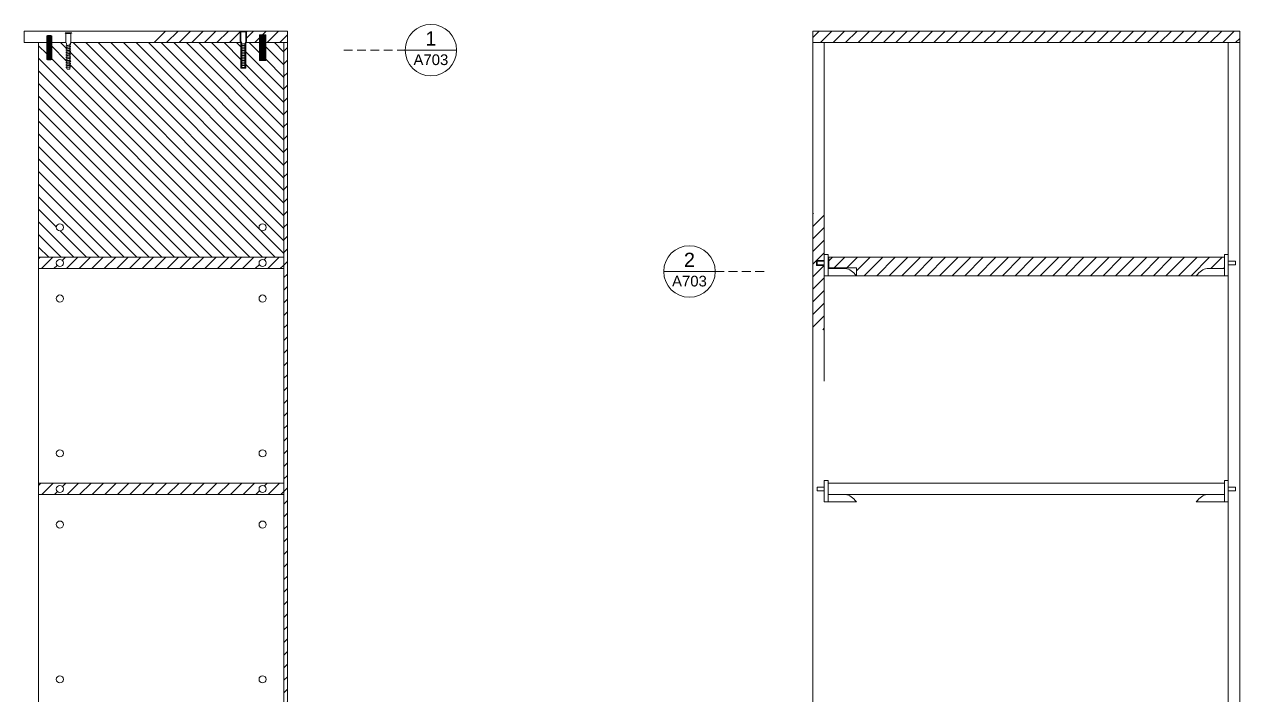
# Model space of a CAD drawing. Header units: inches. Extents: x 284 to 1896, y 202 to 1902.
# Drawn here: x 1463.5 to 1634.4, y 1559.9 to 1654.1 of the extents above; entities that cross this region are included whole.
import ezdxf
from ezdxf.enums import TextEntityAlignment as Align

# ---------------------------------------------------------------- set-up
doc = ezdxf.new("R2010")
doc.units = ezdxf.units.IN
doc.header["$MEASUREMENT"] = 0
doc.linetypes.add('DASHED2', pattern=[0.375, 0.25, -0.125])
doc.layers.get('0').update_dxf_attribs({"lineweight": 20})
for name, color, linetype, lineweight in [('A-ANNO-SYMB', 3, 'Continuous', 18), ('MARCATURA', 111, 'Continuous', 20), ('RETINI', 2, 'Continuous', 13), ('RIMARCATURA', 111, 'Continuous', 20), ('Viti', 4, 'Continuous', 18)]:
    doc.layers.add(name, color=color, linetype=linetype, lineweight=lineweight)
doc.styles.get("Standard").update_dxf_attribs({"font": 'Arial.ttf'})

# ---------------------------------------------------------------- blocks, each defined once
blk = doc.blocks.new('*U5')
blk.add_lwpolyline([(0, 0), (0, 0.15), (0.05, 0), (0.12, -0.4), (0.13, -0.55), (0.07, -0.4), (0, 0)])
blk = doc.blocks.new('*U6')
at = {"color": 0, "linetype": 'ByBlock', "lineweight": -2, "transparency": 16777216}
for p in [(42.38, 270.66), (42.62, 270.66), (42.85, 270.66), (43.09, 270.66), (43.32, 270.66), (43.56, 270.66), (43.79, 270.66), (44.03, 270.66), (44.26, 270.66), (44.5, 270.66), (44.73, 270.66), (44.97, 270.66), (45.2, 270.66), (45.44, 270.66)]:
    blk.add_blockref('*U5', p, dxfattribs=at)
blk = doc.blocks.new('100214')
for p, q in [((40.13, 270.93), (40.13, 269.99)), ((40.15, 270.93), (40.23, 270.81)), ((40.23, 270.11), (40.15, 269.99)), ((40.23, 270.81), (40.23, 270.11)), ((40.23, 270.81), (41.51, 270.81)), ((40.23, 270.11), (41.51, 270.11)), ((41.78, 270.68), (41.55, 270.8)), ((41.86, 270.24), (41.55, 270.12)), ((41.87, 270.66), (42, 270.66)), ((42.07, 270.26), (41.95, 270.26)), ((42, 270.66), (42.06, 270.66)), ((42.14, 270.26), (42.07, 270.26)), ((42.11, 270.66), (42.3, 270.66)), ((42.37, 270.26), (42.19, 270.26)), ((42.35, 270.66), (42.53, 270.66)), ((42.61, 270.26), (42.42, 270.26)), ((42.58, 270.66), (42.77, 270.66)), ((42.84, 270.26), (42.66, 270.26)), ((42.82, 270.66), (43.01, 270.66)), ((43.08, 270.26), (42.89, 270.26)), ((43.06, 270.66), (43.24, 270.66)), ((43.31, 270.26), (43.13, 270.26)), ((43.29, 270.66), (43.48, 270.66)), ((43.55, 270.26), (43.36, 270.26)), ((43.53, 270.66), (43.71, 270.66)), ((43.78, 270.26), (43.6, 270.26)), ((43.76, 270.66), (43.95, 270.66)), ((44.02, 270.26), (43.83, 270.26)), ((44, 270.66), (44.18, 270.66)), ((44.25, 270.26), (44.07, 270.26)), ((44.23, 270.66), (44.42, 270.66)), ((44.49, 270.26), (44.3, 270.26)), ((44.47, 270.66), (44.65, 270.66)), ((44.72, 270.26), (44.54, 270.26)), ((44.7, 270.66), (44.89, 270.66)), ((44.96, 270.26), (44.77, 270.26)), ((44.94, 270.66), (45.18, 270.66)), ((45.18, 270.26), (45.01, 270.26)), ((45.23, 270.61), (45.23, 270.31))]:
    blk.add_line(p, q)
for centre, radius, start, end in [((40.14, 270.93), 0.01, 33.6901, 180), ((40.14, 269.99), 0.01, 180, 326.3099), ((41.51, 270.71), 0.1, 63.1876, 90), ((41.51, 270.21), 0.1, 270, 292.1621), ((41.87, 270.86), 0.2, 243.1876, 256.986), ((41.94, 270.06), 0.2, 100.2129, 112.1621), ((45.18, 270.61), 0.05, 360, 90), ((45.18, 270.31), 0.05, 270, 0)]:
    blk.add_arc(centre, radius, start, end)
blk.add_blockref('*U6', (-0.55, 0))

msp = doc.modelspace()

# ---------------------------------------------------------------- hatches: boundary and pattern name
at = {"layer": 'RETINI'}
h = msp.add_hatch(dxfattribs=at)
h.set_pattern_fill('ANSI31', color=256, scale=10)
h.paths.add_polyline_path([(1493.88, 1653.08), (1481.71, 1653.08), (1481.71, 1651.48), (1493.88, 1651.48)])
h = msp.add_hatch(dxfattribs=at)
h.set_pattern_fill('ANSI31', color=256, scale=10)
h.paths.add_polyline_path([(1500.53, 1653.08), (1494.84, 1653.08), (1494.78, 1652.98), (1494.78, 1651.7), (1494.71, 1651.48), (1496.58, 1651.48), (1496.58, 1652.58), (1497.48, 1652.58), (1497.48, 1651.48), (1500.53, 1651.48)])
h = msp.add_hatch(dxfattribs=at)
h.set_pattern_fill('ANSI31', color=256, scale=10)
h.paths.add_polyline_path([(1634.4, 1653.08), (1574.4, 1653.08), (1574.4, 1651.48), (1576, 1651.48), (1634.4, 1651.48)])
h = msp.add_hatch(dxfattribs=at)
h.set_pattern_fill('ANSI31', color=256, scale=10)
edge = h.paths.add_edge_path(flags=17)
edge.add_line((1500.03, 1651.48), (1497.48, 1651.48))
edge.add_line((1497.48, 1651.48), (1497.48, 1648.98))
edge.add_line((1497.48, 1648.98), (1496.58, 1648.98))
edge.add_line((1496.58, 1648.98), (1496.58, 1651.48))
edge.add_line((1496.58, 1651.48), (1494.71, 1651.48))
edge.add_line((1494.71, 1651.48), (1494.68, 1651.38))
edge.add_line((1494.68, 1651.38), (1494.68, 1647.88))
edge.add_line((1494.68, 1647.88), (1493.98, 1647.88))
edge.add_line((1493.98, 1647.88), (1493.98, 1651.38))
edge.add_line((1493.98, 1651.38), (1493.95, 1651.48))
edge.add_line((1493.95, 1651.48), (1470.09, 1651.48))
edge.add_line((1470.09, 1651.48), (1469.95, 1651.21))
edge.add_arc((1470.13, 1651.12), 0.2, 153.1876, 166.986)
edge.add_line((1469.93, 1651.16), (1470.08, 1651.16))
edge.add_line((1470.08, 1651.16), (1469.93, 1651.11))
edge.add_line((1469.93, 1651.11), (1469.93, 1650.93))
edge.add_line((1469.93, 1650.93), (1470.08, 1650.93))
edge.add_line((1470.08, 1650.93), (1469.93, 1650.88))
edge.add_line((1469.93, 1650.88), (1469.93, 1650.69))
edge.add_line((1469.93, 1650.69), (1470.08, 1650.69))
edge.add_line((1470.08, 1650.69), (1469.93, 1650.64))
edge.add_line((1469.93, 1650.64), (1469.93, 1650.46))
edge.add_line((1469.93, 1650.46), (1470.08, 1650.46))
edge.add_line((1470.08, 1650.46), (1469.93, 1650.41))
edge.add_line((1469.93, 1650.41), (1469.93, 1650.22))
edge.add_line((1469.93, 1650.22), (1470.08, 1650.22))
edge.add_line((1470.08, 1650.22), (1469.93, 1650.17))
edge.add_line((1469.93, 1650.17), (1469.93, 1649.99))
edge.add_line((1469.93, 1649.99), (1470.08, 1649.99))
edge.add_line((1470.08, 1649.99), (1469.93, 1649.94))
edge.add_line((1469.93, 1649.94), (1469.93, 1649.75))
edge.add_line((1469.93, 1649.75), (1470.08, 1649.75))
edge.add_line((1470.08, 1649.75), (1469.93, 1649.7))
edge.add_line((1469.93, 1649.7), (1469.93, 1649.52))
edge.add_line((1469.93, 1649.52), (1470.08, 1649.51))
edge.add_line((1470.08, 1649.51), (1469.93, 1649.47))
edge.add_line((1469.93, 1649.47), (1469.93, 1649.28))
edge.add_line((1469.93, 1649.28), (1470.08, 1649.28))
edge.add_line((1470.08, 1649.28), (1469.93, 1649.23))
edge.add_line((1469.93, 1649.23), (1469.93, 1649.05))
edge.add_line((1469.93, 1649.05), (1470.08, 1649.04))
edge.add_line((1470.08, 1649.04), (1469.93, 1649))
edge.add_line((1469.93, 1649), (1469.93, 1648.81))
edge.add_line((1469.93, 1648.81), (1470.08, 1648.81))
edge.add_line((1470.08, 1648.81), (1469.93, 1648.76))
edge.add_line((1469.93, 1648.76), (1469.93, 1648.58))
edge.add_line((1469.93, 1648.58), (1470.08, 1648.57))
edge.add_line((1470.08, 1648.57), (1469.93, 1648.53))
edge.add_line((1469.93, 1648.53), (1469.93, 1648.34))
edge.add_line((1469.93, 1648.34), (1470.08, 1648.34))
edge.add_line((1470.08, 1648.34), (1469.93, 1648.29))
edge.add_line((1469.93, 1648.29), (1469.93, 1648.1))
edge.add_line((1469.93, 1648.1), (1470.08, 1648.1))
edge.add_line((1470.08, 1648.1), (1469.93, 1648.05))
edge.add_line((1469.93, 1648.05), (1469.93, 1647.76))
edge.add_line((1469.93, 1647.76), (1469.53, 1647.76))
edge.add_line((1469.53, 1647.76), (1469.53, 1647.98))
edge.add_line((1469.53, 1647.98), (1469.38, 1647.98))
edge.add_line((1469.38, 1647.98), (1469.53, 1648.03))
edge.add_line((1469.53, 1648.03), (1469.53, 1648.22))
edge.add_line((1469.53, 1648.22), (1469.38, 1648.21))
edge.add_line((1469.38, 1648.21), (1469.53, 1648.27))
edge.add_line((1469.53, 1648.27), (1469.53, 1648.45))
edge.add_line((1469.53, 1648.45), (1469.38, 1648.45))
edge.add_line((1469.38, 1648.45), (1469.53, 1648.5))
edge.add_line((1469.53, 1648.5), (1469.53, 1648.69))
edge.add_line((1469.53, 1648.69), (1469.38, 1648.68))
edge.add_line((1469.38, 1648.68), (1469.53, 1648.74))
edge.add_line((1469.53, 1648.74), (1469.53, 1648.92))
edge.add_line((1469.53, 1648.92), (1469.38, 1648.92))
edge.add_line((1469.38, 1648.92), (1469.53, 1648.97))
edge.add_line((1469.53, 1648.97), (1469.53, 1649.16))
edge.add_line((1469.53, 1649.16), (1469.38, 1649.15))
edge.add_line((1469.38, 1649.15), (1469.53, 1649.21))
edge.add_line((1469.53, 1649.21), (1469.53, 1649.39))
edge.add_line((1469.53, 1649.39), (1469.38, 1649.39))
edge.add_line((1469.38, 1649.39), (1469.53, 1649.44))
edge.add_line((1469.53, 1649.44), (1469.53, 1649.63))
edge.add_line((1469.53, 1649.63), (1469.38, 1649.62))
edge.add_line((1469.38, 1649.62), (1469.53, 1649.68))
edge.add_line((1469.53, 1649.68), (1469.53, 1649.87))
edge.add_line((1469.53, 1649.87), (1469.38, 1649.86))
edge.add_line((1469.38, 1649.86), (1469.53, 1649.92))
edge.add_line((1469.53, 1649.92), (1469.53, 1650.1))
edge.add_line((1469.53, 1650.1), (1469.38, 1650.1))
edge.add_line((1469.38, 1650.1), (1469.53, 1650.15))
edge.add_line((1469.53, 1650.15), (1469.53, 1650.34))
edge.add_line((1469.53, 1650.34), (1469.38, 1650.33))
edge.add_line((1469.38, 1650.33), (1469.53, 1650.39))
edge.add_line((1469.53, 1650.39), (1469.53, 1650.57))
edge.add_line((1469.53, 1650.57), (1469.38, 1650.57))
edge.add_line((1469.38, 1650.57), (1469.53, 1650.62))
edge.add_line((1469.53, 1650.62), (1469.53, 1650.81))
edge.add_line((1469.53, 1650.81), (1469.38, 1650.8))
edge.add_line((1469.38, 1650.8), (1469.53, 1650.86))
edge.add_line((1469.53, 1650.86), (1469.53, 1650.92))
edge.add_line((1469.53, 1650.92), (1469.53, 1651.04))
edge.add_line((1469.53, 1651.04), (1469.38, 1651.04))
edge.add_line((1469.38, 1651.04), (1469.53, 1651.09))
edge.add_arc((1469.33, 1651.05), 0.2, 10.2129, 22.1621)
edge.add_line((1469.51, 1651.13), (1469.37, 1651.48))
edge.add_line((1469.37, 1651.48), (1467.38, 1651.48))
edge.add_line((1467.38, 1651.48), (1467.38, 1649.13))
edge.add_spline(control_points=[(1467.38, 1649.18), (1467.38, 1649.13), (1467.32, 1649.08), (1467.28, 1649.08)], knot_values=[0, 0, 0, 0, 0.142721, 0.142721, 0.142721, 0.142721], degree=3, periodic=0)
edge.add_line((1467.28, 1649.08), (1466.73, 1649.08))
edge.add_spline(control_points=[(1466.78, 1649.08), (1466.73, 1649.08), (1466.68, 1649.13), (1466.68, 1649.18)], knot_values=[0, 0, 0, 0, 0.141433, 0.141433, 0.141433, 0.141433], degree=3, periodic=0)
edge.add_line((1466.68, 1649.18), (1466.68, 1651.48))
edge.add_line((1466.68, 1651.48), (1465.53, 1651.48))
edge.add_line((1465.53, 1651.48), (1465.53, 1621.33))
edge.add_line((1465.53, 1621.33), (1500.03, 1621.33))
edge.add_line((1500.03, 1621.33), (1500.03, 1651.48))
h.paths.add_polyline_path([(1497.53, 1625.53, -1), (1496.53, 1625.53, -1)], flags=0)
h.paths.add_polyline_path([(1469.03, 1625.53, -1), (1468.03, 1625.53, -1)], flags=0)
edge = h.paths.add_edge_path(flags=17)
edge.add_line((1500.03, 1651.48), (1497.48, 1651.48))
edge.add_line((1497.48, 1651.48), (1497.48, 1648.98))
edge.add_line((1497.48, 1648.98), (1496.58, 1648.98))
edge.add_line((1496.58, 1648.98), (1496.58, 1651.48))
edge.add_line((1496.58, 1651.48), (1494.71, 1651.48))
edge.add_line((1494.71, 1651.48), (1494.68, 1651.38))
edge.add_line((1494.68, 1651.38), (1494.68, 1647.88))
edge.add_line((1494.68, 1647.88), (1493.98, 1647.88))
edge.add_line((1493.98, 1647.88), (1493.98, 1651.38))
edge.add_line((1493.98, 1651.38), (1493.95, 1651.48))
edge.add_line((1493.95, 1651.48), (1470.08, 1651.48))
edge.add_arc((1469.98, 1651.49), 0.1, 333.1876, 357.5642, ccw=False)
edge.add_line((1470.07, 1651.44), (1469.95, 1651.21))
edge.add_arc((1470.13, 1651.12), 0.2, 153.1876, 166.986)
edge.add_line((1469.93, 1651.16), (1470.08, 1651.16))
edge.add_line((1470.08, 1651.16), (1469.93, 1651.11))
edge.add_line((1469.93, 1651.11), (1469.93, 1650.99))
edge.add_line((1469.93, 1650.99), (1469.93, 1650.93))
edge.add_line((1469.93, 1650.93), (1470.08, 1650.93))
edge.add_line((1470.08, 1650.93), (1469.93, 1650.88))
edge.add_line((1469.93, 1650.88), (1469.93, 1650.69))
edge.add_line((1469.93, 1650.69), (1470.08, 1650.69))
edge.add_line((1470.08, 1650.69), (1469.93, 1650.64))
edge.add_line((1469.93, 1650.64), (1469.93, 1650.46))
edge.add_line((1469.93, 1650.46), (1470.08, 1650.46))
edge.add_line((1470.08, 1650.46), (1469.93, 1650.41))
edge.add_line((1469.93, 1650.41), (1469.93, 1650.22))
edge.add_line((1469.93, 1650.22), (1470.08, 1650.22))
edge.add_line((1470.08, 1650.22), (1469.93, 1650.17))
edge.add_line((1469.93, 1650.17), (1469.93, 1649.99))
edge.add_line((1469.93, 1649.99), (1470.08, 1649.99))
edge.add_line((1470.08, 1649.99), (1469.93, 1649.94))
edge.add_line((1469.93, 1649.94), (1469.93, 1649.75))
edge.add_line((1469.93, 1649.75), (1470.08, 1649.75))
edge.add_line((1470.08, 1649.75), (1469.93, 1649.7))
edge.add_line((1469.93, 1649.7), (1469.93, 1649.52))
edge.add_line((1469.93, 1649.52), (1470.08, 1649.51))
edge.add_line((1470.08, 1649.51), (1469.93, 1649.47))
edge.add_line((1469.93, 1649.47), (1469.93, 1649.28))
edge.add_line((1469.93, 1649.28), (1470.08, 1649.28))
edge.add_line((1470.08, 1649.28), (1469.93, 1649.23))
edge.add_line((1469.93, 1649.23), (1469.93, 1649.05))
edge.add_line((1469.93, 1649.05), (1470.08, 1649.04))
edge.add_line((1470.08, 1649.04), (1469.93, 1649))
edge.add_line((1469.93, 1649), (1469.93, 1648.81))
edge.add_line((1469.93, 1648.81), (1470.08, 1648.81))
edge.add_line((1470.08, 1648.81), (1469.93, 1648.76))
edge.add_line((1469.93, 1648.76), (1469.93, 1648.58))
edge.add_line((1469.93, 1648.58), (1470.08, 1648.57))
edge.add_line((1470.08, 1648.57), (1469.93, 1648.53))
edge.add_line((1469.93, 1648.53), (1469.93, 1648.34))
edge.add_line((1469.93, 1648.34), (1470.08, 1648.34))
edge.add_line((1470.08, 1648.34), (1469.93, 1648.29))
edge.add_line((1469.93, 1648.29), (1469.93, 1648.1))
edge.add_line((1469.93, 1648.1), (1470.08, 1648.1))
edge.add_line((1470.08, 1648.1), (1469.93, 1648.05))
edge.add_line((1469.93, 1648.05), (1469.93, 1647.81))
edge.add_arc((1469.88, 1647.81), 0.05, -90, 0, ccw=False)
edge.add_line((1469.88, 1647.76), (1469.58, 1647.76))
edge.add_arc((1469.58, 1647.81), 0.05, 180, 270, ccw=False)
edge.add_line((1469.53, 1647.81), (1469.53, 1647.98))
edge.add_line((1469.53, 1647.98), (1469.38, 1647.98))
edge.add_line((1469.38, 1647.98), (1469.53, 1648.03))
edge.add_line((1469.53, 1648.03), (1469.53, 1648.22))
edge.add_line((1469.53, 1648.22), (1469.38, 1648.21))
edge.add_line((1469.38, 1648.21), (1469.53, 1648.27))
edge.add_line((1469.53, 1648.27), (1469.53, 1648.45))
edge.add_line((1469.53, 1648.45), (1469.38, 1648.45))
edge.add_line((1469.38, 1648.45), (1469.53, 1648.5))
edge.add_line((1469.53, 1648.5), (1469.53, 1648.69))
edge.add_line((1469.53, 1648.69), (1469.38, 1648.68))
edge.add_line((1469.38, 1648.68), (1469.53, 1648.74))
edge.add_line((1469.53, 1648.74), (1469.53, 1648.92))
edge.add_line((1469.53, 1648.92), (1469.38, 1648.92))
edge.add_line((1469.38, 1648.92), (1469.53, 1648.97))
edge.add_line((1469.53, 1648.97), (1469.53, 1649.16))
edge.add_line((1469.53, 1649.16), (1469.38, 1649.15))
edge.add_line((1469.38, 1649.15), (1469.53, 1649.21))
edge.add_line((1469.53, 1649.21), (1469.53, 1649.39))
edge.add_line((1469.53, 1649.39), (1469.38, 1649.39))
edge.add_line((1469.38, 1649.39), (1469.53, 1649.44))
edge.add_line((1469.53, 1649.44), (1469.53, 1649.63))
edge.add_line((1469.53, 1649.63), (1469.38, 1649.62))
edge.add_line((1469.38, 1649.62), (1469.53, 1649.68))
edge.add_line((1469.53, 1649.68), (1469.53, 1649.87))
edge.add_line((1469.53, 1649.87), (1469.38, 1649.86))
edge.add_line((1469.38, 1649.86), (1469.53, 1649.92))
edge.add_line((1469.53, 1649.92), (1469.53, 1650.1))
edge.add_line((1469.53, 1650.1), (1469.38, 1650.1))
edge.add_line((1469.38, 1650.1), (1469.53, 1650.15))
edge.add_line((1469.53, 1650.15), (1469.53, 1650.34))
edge.add_line((1469.53, 1650.34), (1469.38, 1650.33))
edge.add_line((1469.38, 1650.33), (1469.53, 1650.39))
edge.add_line((1469.53, 1650.39), (1469.53, 1650.57))
edge.add_line((1469.53, 1650.57), (1469.38, 1650.57))
edge.add_line((1469.38, 1650.57), (1469.53, 1650.62))
edge.add_line((1469.53, 1650.62), (1469.53, 1650.81))
edge.add_line((1469.53, 1650.81), (1469.38, 1650.8))
edge.add_line((1469.38, 1650.8), (1469.53, 1650.86))
edge.add_line((1469.53, 1650.86), (1469.53, 1650.92))
edge.add_line((1469.53, 1650.92), (1469.53, 1651.04))
edge.add_line((1469.53, 1651.04), (1469.38, 1651.04))
edge.add_line((1469.38, 1651.04), (1469.53, 1651.09))
edge.add_arc((1469.33, 1651.05), 0.2, 10.2129, 22.1621)
edge.add_line((1469.51, 1651.13), (1469.37, 1651.48))
edge.add_line((1469.37, 1651.48), (1467.38, 1651.48))
edge.add_line((1467.38, 1651.48), (1467.38, 1649.18))
edge.add_spline(control_points=[(1467.38, 1649.18), (1467.38, 1649.13), (1467.32, 1649.08), (1467.28, 1649.08)], knot_values=[0, 0, 0, 0, 0.142721, 0.142721, 0.142721, 0.142721], degree=3, periodic=0)
edge.add_line((1467.28, 1649.08), (1466.78, 1649.08))
edge.add_spline(control_points=[(1466.78, 1649.08), (1466.73, 1649.08), (1466.68, 1649.13), (1466.68, 1649.18)], knot_values=[0, 0, 0, 0, 0.141433, 0.141433, 0.141433, 0.141433], degree=3, periodic=0)
edge.add_line((1466.68, 1649.18), (1466.68, 1651.48))
edge.add_line((1466.68, 1651.48), (1465.53, 1651.48))
edge.add_line((1465.53, 1651.48), (1465.53, 1621.33))
edge.add_line((1465.53, 1621.33), (1500.03, 1621.33))
edge.add_line((1500.03, 1621.33), (1500.03, 1651.48))
edge = h.paths.add_edge_path(flags=0)
edge.add_line((1500.03, 1651.48), (1497.48, 1651.48))
edge.add_line((1497.48, 1651.48), (1497.48, 1648.98))
edge.add_line((1497.48, 1648.98), (1496.58, 1648.98))
edge.add_line((1496.58, 1648.98), (1496.58, 1651.48))
edge.add_line((1496.58, 1651.48), (1494.71, 1651.48))
edge.add_line((1494.71, 1651.48), (1494.68, 1651.38))
edge.add_line((1494.68, 1651.38), (1494.68, 1647.88))
edge.add_line((1494.68, 1647.88), (1493.98, 1647.88))
edge.add_line((1493.98, 1647.88), (1493.98, 1651.38))
edge.add_line((1493.98, 1651.38), (1493.95, 1651.48))
edge.add_line((1493.95, 1651.48), (1470.08, 1651.48))
edge.add_arc((1469.98, 1651.49), 0.1, 333.1876, 357.5642, ccw=False)
edge.add_line((1470.07, 1651.44), (1469.95, 1651.21))
edge.add_arc((1470.13, 1651.12), 0.2, 153.1876, 166.986)
edge.add_line((1469.93, 1651.16), (1470.08, 1651.16))
edge.add_line((1470.08, 1651.16), (1469.93, 1651.11))
edge.add_line((1469.93, 1651.11), (1469.93, 1650.93))
edge.add_line((1469.93, 1650.93), (1470.08, 1650.93))
edge.add_line((1470.08, 1650.93), (1469.93, 1650.88))
edge.add_line((1469.93, 1650.88), (1469.93, 1650.69))
edge.add_line((1469.93, 1650.69), (1470.08, 1650.69))
edge.add_line((1470.08, 1650.69), (1469.93, 1650.64))
edge.add_line((1469.93, 1650.64), (1469.93, 1650.46))
edge.add_line((1469.93, 1650.46), (1470.08, 1650.46))
edge.add_line((1470.08, 1650.46), (1469.93, 1650.41))
edge.add_line((1469.93, 1650.41), (1469.93, 1650.22))
edge.add_line((1469.93, 1650.22), (1470.08, 1650.22))
edge.add_line((1470.08, 1650.22), (1469.93, 1650.17))
edge.add_line((1469.93, 1650.17), (1469.93, 1649.99))
edge.add_line((1469.93, 1649.99), (1470.08, 1649.99))
edge.add_line((1470.08, 1649.99), (1469.93, 1649.94))
edge.add_line((1469.93, 1649.94), (1469.93, 1649.75))
edge.add_line((1469.93, 1649.75), (1470.08, 1649.75))
edge.add_line((1470.08, 1649.75), (1469.93, 1649.7))
edge.add_line((1469.93, 1649.7), (1469.93, 1649.52))
edge.add_line((1469.93, 1649.52), (1470.08, 1649.51))
edge.add_line((1470.08, 1649.51), (1469.93, 1649.47))
edge.add_line((1469.93, 1649.47), (1469.93, 1649.28))
edge.add_line((1469.93, 1649.28), (1470.08, 1649.28))
edge.add_line((1470.08, 1649.28), (1469.93, 1649.23))
edge.add_line((1469.93, 1649.23), (1469.93, 1649.05))
edge.add_line((1469.93, 1649.05), (1470.08, 1649.04))
edge.add_line((1470.08, 1649.04), (1469.93, 1649))
edge.add_line((1469.93, 1649), (1469.93, 1648.81))
edge.add_line((1469.93, 1648.81), (1470.08, 1648.81))
edge.add_line((1470.08, 1648.81), (1469.93, 1648.76))
edge.add_line((1469.93, 1648.76), (1469.93, 1648.58))
edge.add_line((1469.93, 1648.58), (1470.08, 1648.57))
edge.add_line((1470.08, 1648.57), (1469.93, 1648.53))
edge.add_line((1469.93, 1648.53), (1469.93, 1648.34))
edge.add_line((1469.93, 1648.34), (1470.08, 1648.34))
edge.add_line((1470.08, 1648.34), (1469.93, 1648.29))
edge.add_line((1469.93, 1648.29), (1469.93, 1648.1))
edge.add_line((1469.93, 1648.1), (1470.08, 1648.1))
edge.add_line((1470.08, 1648.1), (1469.93, 1648.05))
edge.add_line((1469.93, 1648.05), (1469.93, 1647.81))
edge.add_arc((1469.88, 1647.81), 0.05, -90, 0, ccw=False)
edge.add_line((1469.88, 1647.76), (1469.58, 1647.76))
edge.add_arc((1469.58, 1647.81), 0.05, 180, 270, ccw=False)
edge.add_line((1469.53, 1647.81), (1469.53, 1647.98))
edge.add_line((1469.53, 1647.98), (1469.38, 1647.98))
edge.add_line((1469.38, 1647.98), (1469.53, 1648.03))
edge.add_line((1469.53, 1648.03), (1469.53, 1648.22))
edge.add_line((1469.53, 1648.22), (1469.38, 1648.21))
edge.add_line((1469.38, 1648.21), (1469.53, 1648.27))
edge.add_line((1469.53, 1648.27), (1469.53, 1648.45))
edge.add_line((1469.53, 1648.45), (1469.38, 1648.45))
edge.add_line((1469.38, 1648.45), (1469.53, 1648.5))
edge.add_line((1469.53, 1648.5), (1469.53, 1648.69))
edge.add_line((1469.53, 1648.69), (1469.38, 1648.68))
edge.add_line((1469.38, 1648.68), (1469.53, 1648.74))
edge.add_line((1469.53, 1648.74), (1469.53, 1648.92))
edge.add_line((1469.53, 1648.92), (1469.38, 1648.92))
edge.add_line((1469.38, 1648.92), (1469.53, 1648.97))
edge.add_line((1469.53, 1648.97), (1469.53, 1649.16))
edge.add_line((1469.53, 1649.16), (1469.38, 1649.15))
edge.add_line((1469.38, 1649.15), (1469.53, 1649.21))
edge.add_line((1469.53, 1649.21), (1469.53, 1649.39))
edge.add_line((1469.53, 1649.39), (1469.38, 1649.39))
edge.add_line((1469.38, 1649.39), (1469.53, 1649.44))
edge.add_line((1469.53, 1649.44), (1469.53, 1649.63))
edge.add_line((1469.53, 1649.63), (1469.38, 1649.62))
edge.add_line((1469.38, 1649.62), (1469.53, 1649.68))
edge.add_line((1469.53, 1649.68), (1469.53, 1649.87))
edge.add_line((1469.53, 1649.87), (1469.38, 1649.86))
edge.add_line((1469.38, 1649.86), (1469.53, 1649.92))
edge.add_line((1469.53, 1649.92), (1469.53, 1650.1))
edge.add_line((1469.53, 1650.1), (1469.38, 1650.1))
edge.add_line((1469.38, 1650.1), (1469.53, 1650.15))
edge.add_line((1469.53, 1650.15), (1469.53, 1650.34))
edge.add_line((1469.53, 1650.34), (1469.38, 1650.33))
edge.add_line((1469.38, 1650.33), (1469.53, 1650.39))
edge.add_line((1469.53, 1650.39), (1469.53, 1650.57))
edge.add_line((1469.53, 1650.57), (1469.38, 1650.57))
edge.add_line((1469.38, 1650.57), (1469.53, 1650.62))
edge.add_line((1469.53, 1650.62), (1469.53, 1650.81))
edge.add_line((1469.53, 1650.81), (1469.38, 1650.8))
edge.add_line((1469.38, 1650.8), (1469.53, 1650.86))
edge.add_line((1469.53, 1650.86), (1469.53, 1650.92))
edge.add_line((1469.53, 1650.92), (1469.53, 1651.04))
edge.add_line((1469.53, 1651.04), (1469.38, 1651.04))
edge.add_line((1469.38, 1651.04), (1469.53, 1651.09))
edge.add_arc((1469.33, 1651.05), 0.2, 10.2129, 22.1621)
edge.add_line((1469.51, 1651.13), (1469.37, 1651.48))
edge.add_line((1469.37, 1651.48), (1467.38, 1651.48))
edge.add_line((1467.38, 1651.48), (1467.38, 1649.18))
edge.add_spline(control_points=[(1467.38, 1649.18), (1467.38, 1649.13), (1467.32, 1649.08), (1467.28, 1649.08)], knot_values=[0, 0, 0, 0, 0.142721, 0.142721, 0.142721, 0.142721], degree=3, periodic=0)
edge.add_line((1467.28, 1649.08), (1466.78, 1649.08))
edge.add_spline(control_points=[(1466.78, 1649.08), (1466.73, 1649.08), (1466.68, 1649.13), (1466.68, 1649.18)], knot_values=[0, 0, 0, 0, 0.141433, 0.141433, 0.141433, 0.141433], degree=3, periodic=0)
edge.add_line((1466.68, 1649.18), (1466.68, 1651.48))
edge.add_line((1466.68, 1651.48), (1465.53, 1651.48))
edge.add_line((1465.53, 1651.48), (1465.53, 1621.33))
edge.add_line((1465.53, 1621.33), (1500.03, 1621.33))
edge.add_line((1500.03, 1621.33), (1500.03, 1651.48))
h = msp.add_hatch(dxfattribs=at)
h.set_pattern_fill('ANSI31', color=256, scale=10, angle=90)
edge = h.paths.add_edge_path()
edge.add_line((1500.03, 1651.48), (1497.48, 1651.48))
edge.add_line((1497.48, 1651.48), (1497.48, 1648.98))
edge.add_line((1497.48, 1648.98), (1496.58, 1648.98))
edge.add_line((1496.58, 1648.98), (1496.58, 1651.48))
edge.add_line((1496.58, 1651.48), (1494.71, 1651.48))
edge.add_line((1494.71, 1651.48), (1494.68, 1651.38))
edge.add_line((1494.68, 1651.38), (1494.68, 1647.88))
edge.add_line((1494.68, 1647.88), (1493.98, 1647.88))
edge.add_line((1493.98, 1647.88), (1493.98, 1651.38))
edge.add_line((1493.98, 1651.38), (1493.95, 1651.48))
edge.add_line((1493.95, 1651.48), (1470.09, 1651.48))
edge.add_line((1470.09, 1651.48), (1469.95, 1651.21))
edge.add_arc((1470.13, 1651.12), 0.2, 153.1876, 166.986)
edge.add_line((1469.93, 1651.16), (1470.08, 1651.16))
edge.add_line((1470.08, 1651.16), (1469.93, 1651.11))
edge.add_line((1469.93, 1651.11), (1469.93, 1650.93))
edge.add_line((1469.93, 1650.93), (1470.08, 1650.93))
edge.add_line((1470.08, 1650.93), (1469.93, 1650.88))
edge.add_line((1469.93, 1650.88), (1469.93, 1650.69))
edge.add_line((1469.93, 1650.69), (1470.08, 1650.69))
edge.add_line((1470.08, 1650.69), (1469.93, 1650.64))
edge.add_line((1469.93, 1650.64), (1469.93, 1650.46))
edge.add_line((1469.93, 1650.46), (1470.08, 1650.46))
edge.add_line((1470.08, 1650.46), (1469.93, 1650.41))
edge.add_line((1469.93, 1650.41), (1469.93, 1650.22))
edge.add_line((1469.93, 1650.22), (1470.08, 1650.22))
edge.add_line((1470.08, 1650.22), (1469.93, 1650.17))
edge.add_line((1469.93, 1650.17), (1469.93, 1649.99))
edge.add_line((1469.93, 1649.99), (1470.08, 1649.99))
edge.add_line((1470.08, 1649.99), (1469.93, 1649.94))
edge.add_line((1469.93, 1649.94), (1469.93, 1649.75))
edge.add_line((1469.93, 1649.75), (1470.08, 1649.75))
edge.add_line((1470.08, 1649.75), (1469.93, 1649.7))
edge.add_line((1469.93, 1649.7), (1469.93, 1649.52))
edge.add_line((1469.93, 1649.52), (1470.08, 1649.51))
edge.add_line((1470.08, 1649.51), (1469.93, 1649.47))
edge.add_line((1469.93, 1649.47), (1469.93, 1649.28))
edge.add_line((1469.93, 1649.28), (1470.08, 1649.28))
edge.add_line((1470.08, 1649.28), (1469.93, 1649.23))
edge.add_line((1469.93, 1649.23), (1469.93, 1649.05))
edge.add_line((1469.93, 1649.05), (1470.08, 1649.04))
edge.add_line((1470.08, 1649.04), (1469.93, 1649))
edge.add_line((1469.93, 1649), (1469.93, 1648.81))
edge.add_line((1469.93, 1648.81), (1470.08, 1648.81))
edge.add_line((1470.08, 1648.81), (1469.93, 1648.76))
edge.add_line((1469.93, 1648.76), (1469.93, 1648.58))
edge.add_line((1469.93, 1648.58), (1470.08, 1648.57))
edge.add_line((1470.08, 1648.57), (1469.93, 1648.53))
edge.add_line((1469.93, 1648.53), (1469.93, 1648.34))
edge.add_line((1469.93, 1648.34), (1470.08, 1648.34))
edge.add_line((1470.08, 1648.34), (1469.93, 1648.29))
edge.add_line((1469.93, 1648.29), (1469.93, 1648.1))
edge.add_line((1469.93, 1648.1), (1470.08, 1648.1))
edge.add_line((1470.08, 1648.1), (1469.93, 1648.05))
edge.add_line((1469.93, 1648.05), (1469.93, 1647.76))
edge.add_line((1469.93, 1647.76), (1469.53, 1647.76))
edge.add_line((1469.53, 1647.76), (1469.53, 1647.98))
edge.add_line((1469.53, 1647.98), (1469.38, 1647.98))
edge.add_line((1469.38, 1647.98), (1469.53, 1648.03))
edge.add_line((1469.53, 1648.03), (1469.53, 1648.22))
edge.add_line((1469.53, 1648.22), (1469.38, 1648.21))
edge.add_line((1469.38, 1648.21), (1469.53, 1648.27))
edge.add_line((1469.53, 1648.27), (1469.53, 1648.45))
edge.add_line((1469.53, 1648.45), (1469.38, 1648.45))
edge.add_line((1469.38, 1648.45), (1469.53, 1648.5))
edge.add_line((1469.53, 1648.5), (1469.53, 1648.69))
edge.add_line((1469.53, 1648.69), (1469.38, 1648.68))
edge.add_line((1469.38, 1648.68), (1469.53, 1648.74))
edge.add_line((1469.53, 1648.74), (1469.53, 1648.92))
edge.add_line((1469.53, 1648.92), (1469.38, 1648.92))
edge.add_line((1469.38, 1648.92), (1469.53, 1648.97))
edge.add_line((1469.53, 1648.97), (1469.53, 1649.16))
edge.add_line((1469.53, 1649.16), (1469.38, 1649.15))
edge.add_line((1469.38, 1649.15), (1469.53, 1649.21))
edge.add_line((1469.53, 1649.21), (1469.53, 1649.39))
edge.add_line((1469.53, 1649.39), (1469.38, 1649.39))
edge.add_line((1469.38, 1649.39), (1469.53, 1649.44))
edge.add_line((1469.53, 1649.44), (1469.53, 1649.63))
edge.add_line((1469.53, 1649.63), (1469.38, 1649.62))
edge.add_line((1469.38, 1649.62), (1469.53, 1649.68))
edge.add_line((1469.53, 1649.68), (1469.53, 1649.87))
edge.add_line((1469.53, 1649.87), (1469.38, 1649.86))
edge.add_line((1469.38, 1649.86), (1469.53, 1649.92))
edge.add_line((1469.53, 1649.92), (1469.53, 1650.1))
edge.add_line((1469.53, 1650.1), (1469.38, 1650.1))
edge.add_line((1469.38, 1650.1), (1469.53, 1650.15))
edge.add_line((1469.53, 1650.15), (1469.53, 1650.34))
edge.add_line((1469.53, 1650.34), (1469.38, 1650.33))
edge.add_line((1469.38, 1650.33), (1469.53, 1650.39))
edge.add_line((1469.53, 1650.39), (1469.53, 1650.57))
edge.add_line((1469.53, 1650.57), (1469.38, 1650.57))
edge.add_line((1469.38, 1650.57), (1469.53, 1650.62))
edge.add_line((1469.53, 1650.62), (1469.53, 1650.81))
edge.add_line((1469.53, 1650.81), (1469.38, 1650.8))
edge.add_line((1469.38, 1650.8), (1469.53, 1650.86))
edge.add_line((1469.53, 1650.86), (1469.53, 1650.92))
edge.add_line((1469.53, 1650.92), (1469.53, 1651.04))
edge.add_line((1469.53, 1651.04), (1469.38, 1651.04))
edge.add_line((1469.38, 1651.04), (1469.53, 1651.09))
edge.add_arc((1469.33, 1651.05), 0.2, 10.2129, 22.1621)
edge.add_line((1469.51, 1651.13), (1469.37, 1651.48))
edge.add_line((1469.37, 1651.48), (1467.38, 1651.48))
edge.add_line((1467.38, 1651.48), (1467.38, 1649.13))
edge.add_spline(control_points=[(1467.38, 1649.18), (1467.38, 1649.13), (1467.32, 1649.08), (1467.28, 1649.08)], knot_values=[0, 0, 0, 0, 0.142721, 0.142721, 0.142721, 0.142721], degree=3, periodic=0)
edge.add_line((1467.28, 1649.08), (1466.73, 1649.08))
edge.add_spline(control_points=[(1466.78, 1649.08), (1466.73, 1649.08), (1466.68, 1649.13), (1466.68, 1649.18)], knot_values=[0, 0, 0, 0, 0.141433, 0.141433, 0.141433, 0.141433], degree=3, periodic=0)
edge.add_line((1466.68, 1649.18), (1466.68, 1651.48))
edge.add_line((1466.68, 1651.48), (1465.53, 1651.48))
edge.add_line((1465.53, 1651.48), (1465.53, 1621.33))
edge.add_line((1465.53, 1621.33), (1500.03, 1621.33))
edge.add_line((1500.03, 1621.33), (1500.03, 1651.48))
h.paths.add_polyline_path([(1469.03, 1625.53, -1), (1468.03, 1625.53, -1)], flags=16)
h.paths.add_polyline_path([(1497.53, 1625.53, -1), (1496.53, 1625.53, -1)], flags=16)
h = msp.add_hatch(dxfattribs=at)
h.set_pattern_fill('ANSI31', color=256, scale=10)
h.paths.add_polyline_path([(1500.53, 1651.48), (1500.03, 1651.48), (1500.03, 1645.88), (1500.03, 1467.58), (1500.53, 1467.58)])
h = msp.add_hatch(dxfattribs=at)
h.set_pattern_fill('ANSI31', color=256, scale=10)
h.paths.add_polyline_path([(1574.4, 1611.13), (1576, 1611.13), (1576, 1618.73), (1576, 1620.18), (1574.9, 1620.18), (1574.9, 1620.88), (1576, 1620.88), (1576, 1621.73), (1576, 1627.53), (1574.4, 1627.53)])
h = msp.add_hatch(dxfattribs=at)
h.set_pattern_fill('ANSI31', color=256, scale=10)
h.paths.add_polyline_path([(1500.03, 1621.33), (1465.53, 1621.33), (1465.53, 1619.73), (1500.03, 1619.73)])
h.paths.add_polyline_path([(1497.53, 1620.53, -1), (1496.53, 1620.53, -1)], flags=16)
h.paths.add_polyline_path([(1468.03, 1620.53, -1), (1469.03, 1620.53, -1)], flags=16)
h.paths.add_polyline_path([(1500.03, 1589.58), (1465.53, 1589.58), (1465.53, 1587.98), (1500.03, 1587.98)])
h.paths.add_polyline_path([(1497.53, 1588.78, -1), (1496.53, 1588.78, -1)], flags=16)
h.paths.add_polyline_path([(1468.03, 1588.78, -1), (1469.03, 1588.78, -1)], flags=16)
h.paths.add_polyline_path([(1500.03, 1557.83), (1465.53, 1557.83), (1465.53, 1556.23), (1500.03, 1556.23)])
h.paths.add_polyline_path([(1497.53, 1557.03, -1), (1496.53, 1557.03, -1)], flags=16)
h.paths.add_polyline_path([(1468.03, 1557.03, -1), (1469.03, 1557.03, -1)], flags=16)
h.paths.add_polyline_path([(1500.03, 1526.08), (1465.53, 1526.08), (1465.53, 1524.08), (1500.03, 1524.08)])
h.paths.add_polyline_path([(1473.03, 1525.08, -1), (1474.03, 1525.08, -1)], flags=16)
h.paths.add_polyline_path([(1492.53, 1525.08, -1), (1491.53, 1525.08, -1)], flags=16)
h.paths.add_polyline_path([(1468.03, 1525.08, -1), (1469.03, 1525.08, -1)], flags=16)
h.paths.add_polyline_path([(1497.53, 1525.08, -1), (1496.53, 1525.08, -1)], flags=16)
h = msp.add_hatch(dxfattribs=at)
h.set_pattern_fill('ANSI31', color=256, scale=10)
edge = h.paths.add_edge_path()
edge.add_line((1632.26, 1621.33), (1576.64, 1621.33))
edge.add_line((1576.64, 1621.33), (1576.64, 1619.83))
edge.add_line((1576.64, 1619.83), (1580.54, 1619.83))
edge.add_line((1580.54, 1619.83), (1580.54, 1618.73))
edge.add_line((1580.54, 1618.73), (1628.26, 1618.73))
edge.add_spline(control_points=[(1628.26, 1618.73), (1628.76, 1619.28), (1629.24, 1619.75), (1629.83, 1619.73)], knot_values=[0, 0, 0, 0, 1.802776, 1.802776, 1.802776, 1.802776], degree=3, periodic=0)
edge.add_line((1629.83, 1619.73), (1632.26, 1619.73))
edge.add_line((1632.26, 1619.73), (1632.26, 1621.33))

# ---------------------------------------------------------------- linework, layer by layer
for p, q in [((1500.53, 1653.08), (1463.53, 1653.08)), ((1463.53, 1653.08), (1463.53, 1651.48)), ((1465.53, 1653.08), (1465.53, 1653.08)), ((1500.53, 1467.58), (1500.53, 1653.08)), ((1574.4, 1653.08), (1634.4, 1653.08)), ((1574.4, 1463.08), (1574.4, 1653.08)), ((1634.4, 1653.08), (1634.4, 1463.08)), ((1466.68, 1651.48), (1463.53, 1651.48)), ((1465.53, 1651.48), (1465.53, 1463.08)), ((1467.38, 1651.48), (1469.38, 1651.48)), ((1469.4, 1651.48), (1467.38, 1651.48)), ((1493.95, 1651.48), (1470.08, 1651.48)), ((1496.58, 1651.48), (1494.71, 1651.48)), ((1500.53, 1651.48), (1497.48, 1651.48)), ((1497.48, 1651.48), (1500.53, 1651.48)), ((1500.53, 1651.48), (1500.03, 1651.48)), ((1574.4, 1651.48), (1634.4, 1651.48)), ((1574.4, 1651.48), (1576, 1651.48)), ((1576, 1651.48), (1576, 1621.73)), ((1632.8, 1651.48), (1632.8, 1525.63)), ((1465.53, 1621.33), (1500.03, 1621.33)), ((1576.64, 1621.33), (1632.26, 1621.33)), ((1465.53, 1619.73), (1500.03, 1619.73)), ((1576, 1618.73), (1576, 1603.91)), ((1580.54, 1618.73), (1632.26, 1618.73)), ((1465.53, 1589.58), (1500.03, 1589.58)), ((1576.54, 1589.58), (1632.26, 1589.58)), ((1465.53, 1587.98), (1500.03, 1587.98)), ((1576.54, 1587.98), (1632.26, 1587.98))]:
    msp.add_line(p, q)
msp.add_lwpolyline([(1500.03, 1651.48), (1500.53, 1651.48), (1500.53, 1467.58), (1500.03, 1467.58)], close=True)
for points in [[(1576, 1464.43), (1576, 1463.08), (1574.4, 1463.08), (1574.4, 1651.48), (1576, 1651.48), (1576, 1651.38)], [(1632.8, 1525.63), (1632.8, 1651.48), (1634.4, 1651.48), (1634.4, 1463.08), (1632.8, 1463.08), (1632.8, 1464.53)]]:
    msp.add_lwpolyline(points)
at = {"layer": 'A-ANNO-SYMB', "linetype": 'DASHED2', "ltscale": 5}
for p, q in [((1508.43, 1650.43), (1517.07, 1650.43)), ((1560.66, 1619.33), (1567.93, 1619.33))]:
    msp.add_line(p, q, dxfattribs=at)
at = {"layer": 'A-ANNO-SYMB', "linetype": 'Continuous'}
for p, q in [((1517.07, 1650.43), (1524.31, 1650.43)), ((1553.42, 1619.33), (1560.66, 1619.33))]:
    msp.add_line(p, q, dxfattribs=at)
for centre in [(1520.69, 1650.43), (1557.04, 1619.33)]:
    msp.add_circle(centre, 3.62, dxfattribs=at)
at = {"layer": 'MARCATURA'}
for p, q in [((1576.64, 1619.83), (1576.64, 1621.33)), ((1580.54, 1619.83), (1576.64, 1619.83)), ((1580.54, 1618.73), (1580.54, 1619.83))]:
    msp.add_line(p, q, dxfattribs=at)
at = {"layer": 'RIMARCATURA'}
for p, q in [((1493.81, 1653.08), (1493.88, 1652.98)), ((1493.88, 1651.7), (1493.88, 1652.98)), ((1494.78, 1652.98), (1494.84, 1653.08)), ((1494.78, 1651.7), (1494.78, 1652.98)), ((1496.58, 1648.98), (1496.58, 1652.58)), ((1496.58, 1652.58), (1497.48, 1652.58)), ((1497.48, 1648.98), (1497.48, 1652.58)), ((1493.88, 1651.7), (1493.98, 1651.38)), ((1493.98, 1651.38), (1493.98, 1647.88)), ((1494.78, 1651.7), (1494.68, 1651.38)), ((1494.68, 1651.38), (1494.68, 1647.88)), ((1496.58, 1648.98), (1497.48, 1648.98)), ((1493.98, 1647.88), (1494.68, 1647.88)), ((1576, 1620.88), (1574.9, 1620.88)), ((1574.9, 1620.18), (1574.9, 1620.88)), ((1576, 1620.18), (1574.9, 1620.18))]:
    msp.add_line(p, q, dxfattribs=at)
at = {"layer": 'Viti'}
for p, q in [((1466.68, 1652.38), (1467.38, 1652.38)), ((1466.68, 1652.38), (1466.68, 1649.18)), ((1467.28, 1652.48), (1466.78, 1652.48)), ((1466.78, 1652.38), (1466.78, 1649.18)), ((1466.88, 1649.18), (1466.88, 1652.38)), ((1466.98, 1652.38), (1466.98, 1649.18)), ((1467.08, 1649.18), (1467.08, 1652.38)), ((1467.18, 1652.38), (1467.18, 1649.18)), ((1467.28, 1649.18), (1467.28, 1652.38)), ((1467.38, 1652.38), (1467.38, 1649.18)), ((1497.38, 1652.38), (1496.68, 1652.38)), ((1496.68, 1652.38), (1496.68, 1649.18)), ((1496.78, 1652.48), (1497.28, 1652.48)), ((1496.78, 1649.18), (1496.78, 1652.38)), ((1496.88, 1652.38), (1496.88, 1649.18)), ((1496.98, 1649.18), (1496.98, 1652.38)), ((1497.08, 1652.38), (1497.08, 1649.18)), ((1497.18, 1649.18), (1497.18, 1652.38)), ((1497.28, 1652.38), (1497.28, 1649.18)), ((1497.38, 1652.38), (1497.38, 1649.18)), ((1466.68, 1649.18), (1467.38, 1649.18)), ((1467.28, 1649.08), (1466.78, 1649.08)), ((1497.38, 1649.18), (1496.68, 1649.18)), ((1496.78, 1649.08), (1497.28, 1649.08)), ((1576, 1621.73), (1576, 1618.73)), ((1576, 1620.64), (1576, 1619.64)), ((1576.54, 1618.73), (1576.54, 1619.73)), ((1576.54, 1619.73), (1578.97, 1619.73)), ((1576.54, 1618.73), (1580.54, 1618.73)), ((1632.26, 1618.73), (1628.26, 1618.73)), ((1632.26, 1619.73), (1629.83, 1619.73)), ((1632.8, 1618.73), (1632.8, 1619.73)), ((1576.54, 1586.98), (1576.54, 1587.98)), ((1576.54, 1587.98), (1578.97, 1587.98)), ((1632.26, 1587.98), (1629.83, 1587.98)), ((1576.54, 1586.98), (1580.54, 1586.98)), ((1632.26, 1586.98), (1628.26, 1586.98))]:
    msp.add_line(p, q, dxfattribs=at)
for points in [[(1576, 1618.73), (1576.54, 1618.73), (1576.54, 1621.73), (1576, 1621.73)], [(1632.8, 1618.73), (1632.26, 1618.73), (1632.26, 1621.73), (1632.8, 1621.73)], [(1576, 1620.78), (1575, 1620.78), (1575, 1620.28), (1576, 1620.28)], [(1632.8, 1620.78), (1633.8, 1620.78), (1633.8, 1620.28), (1632.8, 1620.28)], [(1576, 1586.98), (1576.54, 1586.98), (1576.54, 1589.98), (1576, 1589.98)], [(1632.8, 1586.98), (1632.26, 1586.98), (1632.26, 1589.98), (1632.8, 1589.98)], [(1576, 1589.03), (1575, 1589.03), (1575, 1588.53), (1576, 1588.53)], [(1632.8, 1589.03), (1633.8, 1589.03), (1633.8, 1588.53), (1632.8, 1588.53)]]:
    msp.add_lwpolyline(points, close=True, dxfattribs=at)
for centre in [(1468.53, 1625.53), (1497.03, 1625.53), (1468.53, 1620.53), (1497.03, 1620.53), (1468.53, 1615.53), (1497.03, 1615.53), (1468.53, 1593.78), (1497.03, 1593.78), (1468.53, 1588.78), (1497.03, 1588.78), (1468.53, 1583.78), (1497.03, 1583.78), (1468.53, 1562.03), (1497.03, 1562.03)]:
    msp.add_circle(centre, 0.5, dxfattribs=at)
for points in [[(1466.78, 1652.48), (1466.73, 1652.48), (1466.68, 1652.43), (1466.68, 1652.38)], [(1467.38, 1652.38), (1467.38, 1652.43), (1467.32, 1652.48), (1467.28, 1652.48)], [(1496.68, 1652.38), (1496.68, 1652.43), (1496.73, 1652.48), (1496.78, 1652.48)], [(1497.28, 1652.48), (1497.32, 1652.48), (1497.38, 1652.43), (1497.38, 1652.38)], [(1466.78, 1649.08), (1466.73, 1649.08), (1466.68, 1649.13), (1466.68, 1649.18)], [(1467.38, 1649.18), (1467.38, 1649.13), (1467.32, 1649.08), (1467.28, 1649.08)], [(1496.68, 1649.18), (1496.68, 1649.13), (1496.73, 1649.08), (1496.78, 1649.08)], [(1497.28, 1649.08), (1497.32, 1649.08), (1497.38, 1649.13), (1497.38, 1649.18)], [(1580.54, 1618.73), (1580.04, 1619.28), (1579.56, 1619.75), (1578.97, 1619.73)], [(1628.26, 1618.73), (1628.76, 1619.28), (1629.24, 1619.75), (1629.83, 1619.73)], [(1580.54, 1586.98), (1580.04, 1587.53), (1579.56, 1588), (1578.97, 1587.98)], [(1628.26, 1586.98), (1628.76, 1587.53), (1629.24, 1588), (1629.83, 1587.98)]]:
    msp.add_open_spline(points, degree=3, dxfattribs=at)

# ---------------------------------------------------------------- block references
at = {"layer": 'Viti', "rotation": 270}
msp.add_blockref('100214', (1199.27, 1692.99), dxfattribs=at)
at = {"layer": 'Viti', "xscale": -1, "rotation": 90}
msp.add_blockref('100214', (1764.79, 1693.21), dxfattribs=at)

# ---------------------------------------------------------------- texts
at = {"layer": 'A-ANNO-SYMB', "linetype": 'Continuous'}
for tag, text, height, p in [('1', 'A301', 2, (1520.69, 1653.07)), ('A703', 'A', 1.5, (1520.69, 1649.83)), ('2', 'A301', 2, (1557.04, 1621.97)), ('A703', 'A', 1.5, (1557.04, 1618.73))]:
    msp.add_attdef(tag, text=text, height=height, dxfattribs=at).set_placement(p, align=Align.TOP_CENTER)

doc.saveas('drawing.dxf')
